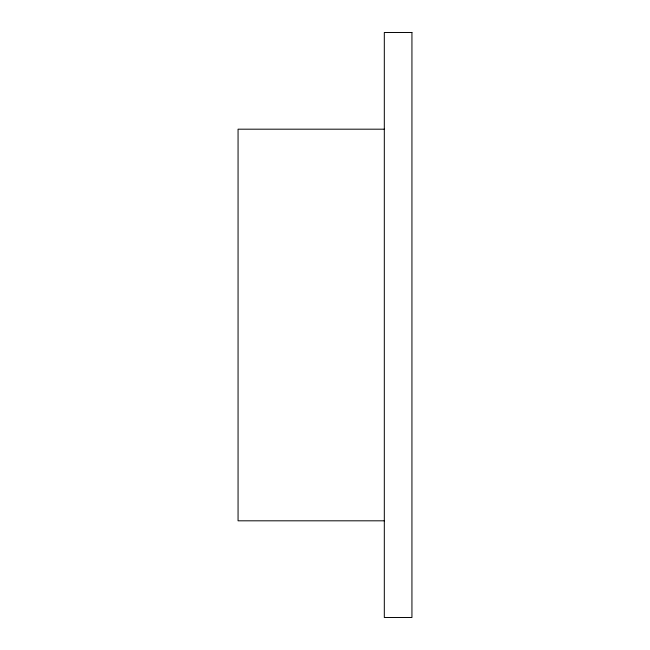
<?xml version="1.0" encoding="UTF-8"?>
<svg xmlns="http://www.w3.org/2000/svg" width="650" height="650" viewBox="0 0 650 650"><rect width="100%" height="100%" fill="white"/><g stroke="black" fill="none" stroke-linecap="round" stroke-linejoin="round"><path stroke-width="0.97" d="M384.312 129.188L238.062 129.188L238.062 520.812L384.312 520.812M411.938 32.5L384.312 32.5L384.312 617.5L411.938 617.5L411.938 32.5"/></g></svg>
